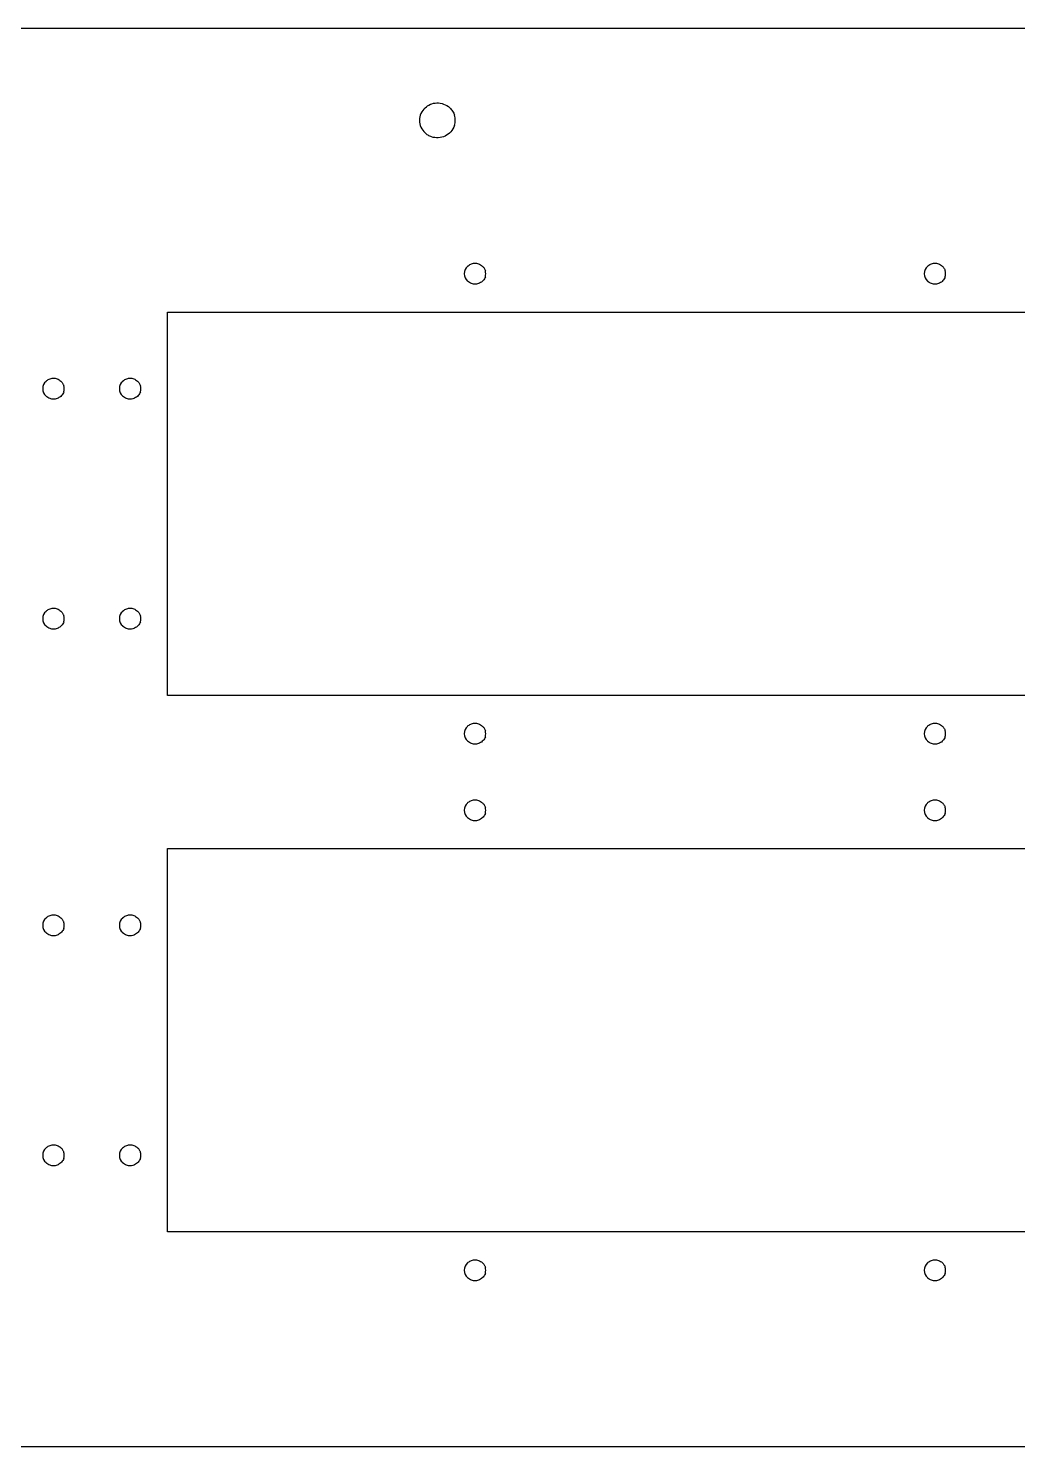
# Model space of a CAD drawing. Header units: millimetres. Extents: x 0 to 600, y 2 to 187.
# Drawn here: x 341.9 to 470.9, y 2 to 187 of the extents above; entities that cross this region are included whole.
import ezdxf

# ---------------------------------------------------------------- set-up
doc = ezdxf.new("R2010")
doc.units = ezdxf.units.MM
doc.layers.get('0').update_dxf_attribs({"linetype": 'CONTINUOUS'})

msp = doc.modelspace()

# ---------------------------------------------------------------- linework, layer by layer
for points in [[(0, 2), (600, 2), (600, 187), (5, 187), (0, 187)], [(560, 100), (360, 100), (360, 150), (560, 150)], [(560, 80), (560, 30), (360, 30), (360, 80)]]:
    msp.add_lwpolyline(points, close=True)
for centre, radius, start, end in [((395, 175), 2.12, 130.0753, 229.9247), ((395, 175), 2.56, -14.9805, 14.9805), ((400, 155), 1.26, 130.7378, 229.2622), ((460, 155), 1.26, 130.7378, 229.2622), ((400, 155), 1.54, -14.9676, 14.9676), ((460, 155), 1.54, -14.9676, 14.9676), ((345, 140), 1.26, 130.7378, 229.2622), ((355, 140), 1.26, 130.7378, 229.2622), ((345, 140), 1.54, -14.9676, 14.9676), ((355, 140), 1.54, -14.9676, 14.9676), ((345, 110), 1.26, 130.7378, 229.2622), ((345, 110), 1.54, -14.9676, 14.9676), ((355, 110), 1.26, 130.7378, 229.2622), ((355, 110), 1.54, -14.9676, 14.9676), ((400, 95), 1.26, 130.7378, 229.2622), ((400, 95), 1.54, -14.9676, 14.9676), ((460, 95), 1.26, 130.7378, 229.2622), ((460, 95), 1.54, -14.9676, 14.9676), ((400, 85), 1.26, 130.7378, 229.2622), ((400, 85), 1.54, -14.9676, 14.9676), ((460, 85), 1.26, 130.7378, 229.2622), ((460, 85), 1.54, -14.9676, 14.9676), ((345, 70), 1.26, 130.7378, 229.2622), ((345, 70), 1.54, -14.9676, 14.9676), ((355, 70), 1.26, 130.7378, 229.2622), ((355, 70), 1.54, -14.9676, 14.9676), ((345, 40), 1.26, 130.7378, 229.2622), ((355, 40), 1.26, 130.7378, 229.2622), ((345, 40), 1.54, -14.9676, 14.9676), ((355, 40), 1.54, -14.9676, 14.9676), ((400, 25), 1.26, 130.7378, 229.2622), ((460, 25), 1.26, 130.7378, 229.2622), ((400, 25), 1.54, -14.9676, 14.9676), ((460, 25), 1.54, -14.9676, 14.9676)]:
    msp.add_arc(centre, radius, start, end)
for points, knots in [([(393.64, 176.62), (393.83, 176.82), (394.06, 176.98), (394.59, 177.21), (394.87, 177.27), (395.46, 177.29), (395.77, 177.24), (396.34, 177.02), (396.61, 176.85), (396.98, 176.5), (397.1, 176.35), (397.32, 176.03), (397.41, 175.85), (397.47, 175.66)], [0, 0, 0, 0, 0.0838652, 0.0838652, 0.1709951, 0.1709951, 0.2613883, 0.2613883, 0.3550431, 0.3550431, 0.4129913, 0.4129913, 0.4721196, 0.4721196, 0.4721196, 0.4721196]), ([(397.47, 174.34), (397.36, 174.03), (397.19, 173.75), (396.76, 173.27), (396.51, 173.08), (395.95, 172.82), (395.65, 172.74), (395.05, 172.71), (394.76, 172.75), (394.32, 172.9), (394.17, 172.97), (393.88, 173.15), (393.75, 173.26), (393.64, 173.38)], [0, 0, 0, 0, 0.0980354, 0.0980354, 0.1927994, 0.1927994, 0.2842906, 0.2842906, 0.3725078, 0.3725078, 0.4238529, 0.4238529, 0.4740226, 0.4740226, 0.4740226, 0.4740226]), ([(399.17, 155.96), (399.29, 156.08), (399.43, 156.18), (399.74, 156.32), (399.91, 156.36), (400.26, 156.38), (400.44, 156.35), (400.79, 156.22), (400.95, 156.12), (401.18, 155.92), (401.26, 155.82), (401.39, 155.62), (401.45, 155.51), (401.49, 155.4)], [0, 0, 0, 0, 0.050111, 0.050111, 0.1022615, 0.1022615, 0.1564505, 0.1564505, 0.2126771, 0.2126771, 0.2485205, 0.2485205, 0.2851428, 0.2851428, 0.2851428, 0.2851428]), ([(459.17, 155.96), (459.29, 156.08), (459.43, 156.18), (459.74, 156.32), (459.91, 156.36), (460.26, 156.38), (460.44, 156.35), (460.79, 156.22), (460.95, 156.12), (461.18, 155.92), (461.26, 155.82), (461.39, 155.62), (461.45, 155.51), (461.49, 155.4)], [0, 0, 0, 0, 0.050111, 0.050111, 0.1022615, 0.1022615, 0.1564505, 0.1564505, 0.2126771, 0.2126771, 0.2485205, 0.2485205, 0.2851428, 0.2851428, 0.2851428, 0.2851428]), ([(401.49, 154.6), (401.42, 154.42), (401.32, 154.25), (401.06, 153.96), (400.91, 153.85), (400.57, 153.69), (400.39, 153.64), (400.03, 153.62), (399.86, 153.65), (399.59, 153.74), (399.5, 153.79), (399.32, 153.9), (399.24, 153.97), (399.17, 154.04)], [0, 0, 0, 0, 0.0590387, 0.0590387, 0.1160334, 0.1160334, 0.1709834, 0.1709834, 0.2238878, 0.2238878, 0.2555052, 0.2555052, 0.2863474, 0.2863474, 0.2863474, 0.2863474]), ([(461.49, 154.6), (461.42, 154.42), (461.32, 154.25), (461.06, 153.96), (460.91, 153.85), (460.57, 153.69), (460.39, 153.64), (460.03, 153.62), (459.86, 153.65), (459.59, 153.74), (459.5, 153.79), (459.32, 153.9), (459.24, 153.97), (459.17, 154.04)], [0, 0, 0, 0, 0.0590387, 0.0590387, 0.1160334, 0.1160334, 0.1709834, 0.1709834, 0.2238878, 0.2238878, 0.2555052, 0.2555052, 0.2863474, 0.2863474, 0.2863474, 0.2863474]), ([(344.17, 140.96), (344.29, 141.08), (344.43, 141.18), (344.74, 141.32), (344.91, 141.36), (345.26, 141.38), (345.44, 141.35), (345.79, 141.22), (345.95, 141.12), (346.18, 140.92), (346.26, 140.82), (346.39, 140.62), (346.45, 140.51), (346.49, 140.4)], [0, 0, 0, 0, 0.050111, 0.050111, 0.1022615, 0.1022615, 0.1564505, 0.1564505, 0.2126771, 0.2126771, 0.2485205, 0.2485205, 0.2851428, 0.2851428, 0.2851428, 0.2851428]), ([(354.17, 140.96), (354.29, 141.08), (354.43, 141.18), (354.74, 141.32), (354.91, 141.36), (355.26, 141.38), (355.44, 141.35), (355.79, 141.22), (355.95, 141.12), (356.18, 140.92), (356.26, 140.82), (356.39, 140.62), (356.45, 140.51), (356.49, 140.4)], [0, 0, 0, 0, 0.050111, 0.050111, 0.1022615, 0.1022615, 0.1564505, 0.1564505, 0.2126771, 0.2126771, 0.2485205, 0.2485205, 0.2851428, 0.2851428, 0.2851428, 0.2851428]), ([(346.49, 139.6), (346.42, 139.42), (346.32, 139.25), (346.06, 138.96), (345.91, 138.85), (345.57, 138.69), (345.39, 138.64), (345.03, 138.62), (344.86, 138.65), (344.59, 138.74), (344.5, 138.79), (344.32, 138.9), (344.24, 138.97), (344.17, 139.04)], [0, 0, 0, 0, 0.0590387, 0.0590387, 0.1160334, 0.1160334, 0.1709834, 0.1709834, 0.2238878, 0.2238878, 0.2555052, 0.2555052, 0.2863474, 0.2863474, 0.2863474, 0.2863474]), ([(356.49, 139.6), (356.42, 139.42), (356.32, 139.25), (356.06, 138.96), (355.91, 138.85), (355.57, 138.69), (355.39, 138.64), (355.03, 138.62), (354.86, 138.65), (354.59, 138.74), (354.5, 138.79), (354.32, 138.9), (354.24, 138.97), (354.17, 139.04)], [0, 0, 0, 0, 0.0590387, 0.0590387, 0.1160334, 0.1160334, 0.1709834, 0.1709834, 0.2238878, 0.2238878, 0.2555052, 0.2555052, 0.2863474, 0.2863474, 0.2863474, 0.2863474]), ([(344.17, 110.96), (344.29, 111.08), (344.43, 111.18), (344.74, 111.32), (344.91, 111.36), (345.26, 111.38), (345.44, 111.35), (345.79, 111.22), (345.95, 111.12), (346.18, 110.92), (346.26, 110.82), (346.39, 110.62), (346.45, 110.51), (346.49, 110.4)], [0, 0, 0, 0, 0.050111, 0.050111, 0.1022615, 0.1022615, 0.1564505, 0.1564505, 0.2126771, 0.2126771, 0.2485205, 0.2485205, 0.2851428, 0.2851428, 0.2851428, 0.2851428]), ([(354.17, 110.96), (354.29, 111.08), (354.43, 111.18), (354.74, 111.32), (354.91, 111.36), (355.26, 111.38), (355.44, 111.35), (355.79, 111.22), (355.95, 111.12), (356.18, 110.92), (356.26, 110.82), (356.39, 110.62), (356.45, 110.51), (356.49, 110.4)], [0, 0, 0, 0, 0.050111, 0.050111, 0.1022615, 0.1022615, 0.1564505, 0.1564505, 0.2126771, 0.2126771, 0.2485205, 0.2485205, 0.2851428, 0.2851428, 0.2851428, 0.2851428]), ([(346.49, 109.6), (346.42, 109.42), (346.32, 109.25), (346.06, 108.96), (345.91, 108.85), (345.57, 108.69), (345.39, 108.64), (345.03, 108.62), (344.86, 108.65), (344.59, 108.74), (344.5, 108.79), (344.32, 108.9), (344.24, 108.97), (344.17, 109.04)], [0, 0, 0, 0, 0.0590387, 0.0590387, 0.1160334, 0.1160334, 0.1709834, 0.1709834, 0.2238878, 0.2238878, 0.2555052, 0.2555052, 0.2863474, 0.2863474, 0.2863474, 0.2863474]), ([(356.49, 109.6), (356.42, 109.42), (356.32, 109.25), (356.06, 108.96), (355.91, 108.85), (355.57, 108.69), (355.39, 108.64), (355.03, 108.62), (354.86, 108.65), (354.59, 108.74), (354.5, 108.79), (354.32, 108.9), (354.24, 108.97), (354.17, 109.04)], [0, 0, 0, 0, 0.0590387, 0.0590387, 0.1160334, 0.1160334, 0.1709834, 0.1709834, 0.2238878, 0.2238878, 0.2555052, 0.2555052, 0.2863474, 0.2863474, 0.2863474, 0.2863474]), ([(399.17, 95.96), (399.29, 96.08), (399.43, 96.18), (399.74, 96.32), (399.91, 96.36), (400.26, 96.38), (400.44, 96.35), (400.79, 96.22), (400.95, 96.12), (401.18, 95.92), (401.26, 95.82), (401.39, 95.62), (401.45, 95.51), (401.49, 95.4)], [0, 0, 0, 0, 0.050111, 0.050111, 0.1022615, 0.1022615, 0.1564505, 0.1564505, 0.2126771, 0.2126771, 0.2485205, 0.2485205, 0.2851428, 0.2851428, 0.2851428, 0.2851428]), ([(459.17, 95.96), (459.29, 96.08), (459.43, 96.18), (459.74, 96.32), (459.91, 96.36), (460.26, 96.38), (460.44, 96.35), (460.79, 96.22), (460.95, 96.12), (461.18, 95.92), (461.26, 95.82), (461.39, 95.62), (461.45, 95.51), (461.49, 95.4)], [0, 0, 0, 0, 0.050111, 0.050111, 0.1022615, 0.1022615, 0.1564505, 0.1564505, 0.2126771, 0.2126771, 0.2485205, 0.2485205, 0.2851428, 0.2851428, 0.2851428, 0.2851428]), ([(401.49, 94.6), (401.42, 94.42), (401.32, 94.25), (401.06, 93.96), (400.91, 93.85), (400.57, 93.69), (400.39, 93.64), (400.03, 93.62), (399.86, 93.65), (399.59, 93.74), (399.5, 93.79), (399.32, 93.9), (399.24, 93.97), (399.17, 94.04)], [0, 0, 0, 0, 0.0590387, 0.0590387, 0.1160334, 0.1160334, 0.1709834, 0.1709834, 0.2238878, 0.2238878, 0.2555052, 0.2555052, 0.2863474, 0.2863474, 0.2863474, 0.2863474]), ([(461.49, 94.6), (461.42, 94.42), (461.32, 94.25), (461.06, 93.96), (460.91, 93.85), (460.57, 93.69), (460.39, 93.64), (460.03, 93.62), (459.86, 93.65), (459.59, 93.74), (459.5, 93.79), (459.32, 93.9), (459.24, 93.97), (459.17, 94.04)], [0, 0, 0, 0, 0.0590387, 0.0590387, 0.1160334, 0.1160334, 0.1709834, 0.1709834, 0.2238878, 0.2238878, 0.2555052, 0.2555052, 0.2863474, 0.2863474, 0.2863474, 0.2863474]), ([(399.17, 85.96), (399.29, 86.08), (399.43, 86.18), (399.74, 86.32), (399.91, 86.36), (400.26, 86.38), (400.44, 86.35), (400.79, 86.22), (400.95, 86.12), (401.18, 85.92), (401.26, 85.82), (401.39, 85.62), (401.45, 85.51), (401.49, 85.4)], [0, 0, 0, 0, 0.050111, 0.050111, 0.1022615, 0.1022615, 0.1564505, 0.1564505, 0.2126771, 0.2126771, 0.2485205, 0.2485205, 0.2851428, 0.2851428, 0.2851428, 0.2851428]), ([(459.17, 85.96), (459.29, 86.08), (459.43, 86.18), (459.74, 86.32), (459.91, 86.36), (460.26, 86.38), (460.44, 86.35), (460.79, 86.22), (460.95, 86.12), (461.18, 85.92), (461.26, 85.82), (461.39, 85.62), (461.45, 85.51), (461.49, 85.4)], [0, 0, 0, 0, 0.050111, 0.050111, 0.1022615, 0.1022615, 0.1564505, 0.1564505, 0.2126771, 0.2126771, 0.2485205, 0.2485205, 0.2851428, 0.2851428, 0.2851428, 0.2851428]), ([(401.49, 84.6), (401.42, 84.42), (401.32, 84.25), (401.06, 83.96), (400.91, 83.85), (400.57, 83.69), (400.39, 83.64), (400.03, 83.62), (399.86, 83.65), (399.59, 83.74), (399.5, 83.79), (399.32, 83.9), (399.24, 83.97), (399.17, 84.04)], [0, 0, 0, 0, 0.0590387, 0.0590387, 0.1160334, 0.1160334, 0.1709834, 0.1709834, 0.2238878, 0.2238878, 0.2555052, 0.2555052, 0.2863474, 0.2863474, 0.2863474, 0.2863474]), ([(461.49, 84.6), (461.42, 84.42), (461.32, 84.25), (461.06, 83.96), (460.91, 83.85), (460.57, 83.69), (460.39, 83.64), (460.03, 83.62), (459.86, 83.65), (459.59, 83.74), (459.5, 83.79), (459.32, 83.9), (459.24, 83.97), (459.17, 84.04)], [0, 0, 0, 0, 0.0590387, 0.0590387, 0.1160334, 0.1160334, 0.1709834, 0.1709834, 0.2238878, 0.2238878, 0.2555052, 0.2555052, 0.2863474, 0.2863474, 0.2863474, 0.2863474]), ([(344.17, 70.96), (344.29, 71.08), (344.43, 71.18), (344.74, 71.32), (344.91, 71.36), (345.26, 71.38), (345.44, 71.35), (345.79, 71.22), (345.95, 71.12), (346.18, 70.92), (346.26, 70.82), (346.39, 70.62), (346.45, 70.51), (346.49, 70.4)], [0, 0, 0, 0, 0.050111, 0.050111, 0.1022615, 0.1022615, 0.1564505, 0.1564505, 0.2126771, 0.2126771, 0.2485205, 0.2485205, 0.2851428, 0.2851428, 0.2851428, 0.2851428]), ([(354.17, 70.96), (354.29, 71.08), (354.43, 71.18), (354.74, 71.32), (354.91, 71.36), (355.26, 71.38), (355.44, 71.35), (355.79, 71.22), (355.95, 71.12), (356.18, 70.92), (356.26, 70.82), (356.39, 70.62), (356.45, 70.51), (356.49, 70.4)], [0, 0, 0, 0, 0.050111, 0.050111, 0.1022615, 0.1022615, 0.1564505, 0.1564505, 0.2126771, 0.2126771, 0.2485205, 0.2485205, 0.2851428, 0.2851428, 0.2851428, 0.2851428]), ([(346.49, 69.6), (346.42, 69.42), (346.32, 69.25), (346.06, 68.96), (345.91, 68.85), (345.57, 68.69), (345.39, 68.64), (345.03, 68.62), (344.86, 68.65), (344.59, 68.74), (344.5, 68.79), (344.32, 68.9), (344.24, 68.97), (344.17, 69.04)], [0, 0, 0, 0, 0.0590387, 0.0590387, 0.1160334, 0.1160334, 0.1709834, 0.1709834, 0.2238878, 0.2238878, 0.2555052, 0.2555052, 0.2863474, 0.2863474, 0.2863474, 0.2863474]), ([(356.49, 69.6), (356.42, 69.42), (356.32, 69.25), (356.06, 68.96), (355.91, 68.85), (355.57, 68.69), (355.39, 68.64), (355.03, 68.62), (354.86, 68.65), (354.59, 68.74), (354.5, 68.79), (354.32, 68.9), (354.24, 68.97), (354.17, 69.04)], [0, 0, 0, 0, 0.0590387, 0.0590387, 0.1160334, 0.1160334, 0.1709834, 0.1709834, 0.2238878, 0.2238878, 0.2555052, 0.2555052, 0.2863474, 0.2863474, 0.2863474, 0.2863474]), ([(344.17, 40.96), (344.29, 41.08), (344.43, 41.18), (344.74, 41.32), (344.91, 41.36), (345.26, 41.38), (345.44, 41.35), (345.79, 41.22), (345.95, 41.12), (346.18, 40.92), (346.26, 40.82), (346.39, 40.62), (346.45, 40.51), (346.49, 40.4)], [0, 0, 0, 0, 0.050111, 0.050111, 0.1022615, 0.1022615, 0.1564505, 0.1564505, 0.2126771, 0.2126771, 0.2485205, 0.2485205, 0.2851428, 0.2851428, 0.2851428, 0.2851428]), ([(354.17, 40.96), (354.29, 41.08), (354.43, 41.18), (354.74, 41.32), (354.91, 41.36), (355.26, 41.38), (355.44, 41.35), (355.79, 41.22), (355.95, 41.12), (356.18, 40.92), (356.26, 40.82), (356.39, 40.62), (356.45, 40.51), (356.49, 40.4)], [0, 0, 0, 0, 0.050111, 0.050111, 0.1022615, 0.1022615, 0.1564505, 0.1564505, 0.2126771, 0.2126771, 0.2485205, 0.2485205, 0.2851428, 0.2851428, 0.2851428, 0.2851428]), ([(346.49, 39.6), (346.42, 39.42), (346.32, 39.25), (346.06, 38.96), (345.91, 38.85), (345.57, 38.69), (345.39, 38.64), (345.03, 38.62), (344.86, 38.65), (344.59, 38.74), (344.5, 38.79), (344.32, 38.9), (344.24, 38.97), (344.17, 39.04)], [0, 0, 0, 0, 0.0590387, 0.0590387, 0.1160334, 0.1160334, 0.1709834, 0.1709834, 0.2238878, 0.2238878, 0.2555052, 0.2555052, 0.2863474, 0.2863474, 0.2863474, 0.2863474]), ([(356.49, 39.6), (356.42, 39.42), (356.32, 39.25), (356.06, 38.96), (355.91, 38.85), (355.57, 38.69), (355.39, 38.64), (355.03, 38.62), (354.86, 38.65), (354.59, 38.74), (354.5, 38.79), (354.32, 38.9), (354.24, 38.97), (354.17, 39.04)], [0, 0, 0, 0, 0.0590387, 0.0590387, 0.1160334, 0.1160334, 0.1709834, 0.1709834, 0.2238878, 0.2238878, 0.2555052, 0.2555052, 0.2863474, 0.2863474, 0.2863474, 0.2863474]), ([(399.17, 25.96), (399.29, 26.08), (399.43, 26.18), (399.74, 26.32), (399.91, 26.36), (400.26, 26.38), (400.44, 26.35), (400.79, 26.22), (400.95, 26.12), (401.18, 25.92), (401.26, 25.82), (401.39, 25.62), (401.45, 25.51), (401.49, 25.4)], [0, 0, 0, 0, 0.050111, 0.050111, 0.1022615, 0.1022615, 0.1564505, 0.1564505, 0.2126771, 0.2126771, 0.2485205, 0.2485205, 0.2851428, 0.2851428, 0.2851428, 0.2851428]), ([(459.17, 25.96), (459.29, 26.08), (459.43, 26.18), (459.74, 26.32), (459.91, 26.36), (460.26, 26.38), (460.44, 26.35), (460.79, 26.22), (460.95, 26.12), (461.18, 25.92), (461.26, 25.82), (461.39, 25.62), (461.45, 25.51), (461.49, 25.4)], [0, 0, 0, 0, 0.050111, 0.050111, 0.1022615, 0.1022615, 0.1564505, 0.1564505, 0.2126771, 0.2126771, 0.2485205, 0.2485205, 0.2851428, 0.2851428, 0.2851428, 0.2851428]), ([(401.49, 24.6), (401.42, 24.42), (401.32, 24.25), (401.06, 23.96), (400.91, 23.85), (400.57, 23.69), (400.39, 23.64), (400.03, 23.62), (399.86, 23.65), (399.59, 23.74), (399.5, 23.79), (399.32, 23.9), (399.24, 23.97), (399.17, 24.04)], [0, 0, 0, 0, 0.0590387, 0.0590387, 0.1160334, 0.1160334, 0.1709834, 0.1709834, 0.2238878, 0.2238878, 0.2555052, 0.2555052, 0.2863474, 0.2863474, 0.2863474, 0.2863474]), ([(461.49, 24.6), (461.42, 24.42), (461.32, 24.25), (461.06, 23.96), (460.91, 23.85), (460.57, 23.69), (460.39, 23.64), (460.03, 23.62), (459.86, 23.65), (459.59, 23.74), (459.5, 23.79), (459.32, 23.9), (459.24, 23.97), (459.17, 24.04)], [0, 0, 0, 0, 0.0590387, 0.0590387, 0.1160334, 0.1160334, 0.1709834, 0.1709834, 0.2238878, 0.2238878, 0.2555052, 0.2555052, 0.2863474, 0.2863474, 0.2863474, 0.2863474])]:
    msp.add_open_spline(points, degree=3, knots=knots)

doc.saveas('drawing.dxf')
